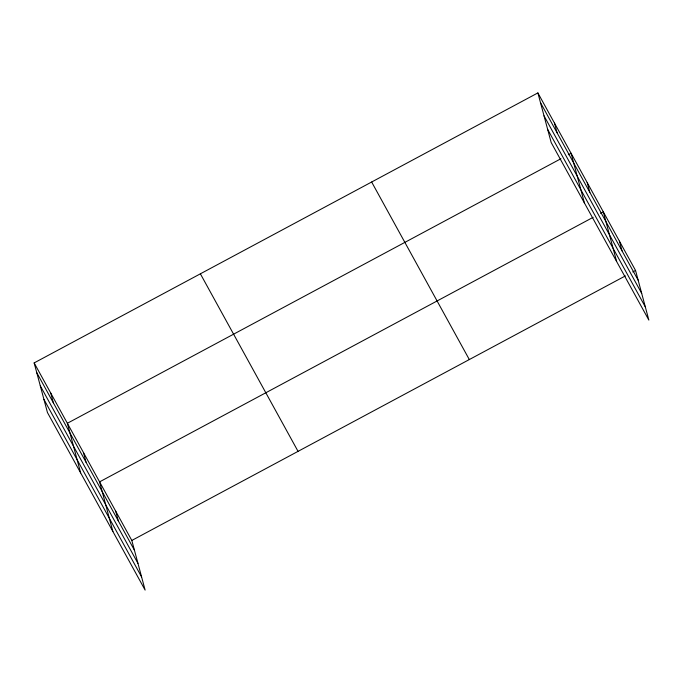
<?xml version="1.0" encoding="UTF-8"?>
<svg xmlns="http://www.w3.org/2000/svg" width="683" height="683" viewBox="0 0 683 683"><rect width="100%" height="100%" fill="white"/><g stroke="black" fill="none" stroke-linecap="round" stroke-linejoin="round"><path stroke-width="1.02" d="M34.15 362.912L131.819 540.458L145.12 590.086L47.451 412.541L34.15 362.912L537.88 92.914L635.549 270.459L648.85 320.088L551.181 142.542L537.88 92.914M560.931 158.721L67.361 423.281L80.654 472.909M568.316 154.759L571.09 153.274L584.392 202.911M593.16 217.314L99.59 481.865L112.883 531.502M600.553 213.352L603.32 211.867L616.621 261.495M131.819 540.458L625.389 275.898M632.782 271.945L635.549 270.459M540.492 102.646L638.161 280.192M544.018 115.811L641.687 293.357M547.655 129.377L645.324 306.923M371.654 182.011L469.323 359.557M200.384 273.815L298.053 451.361M36.762 372.653L134.431 550.191M40.288 385.818L137.957 563.364M43.925 399.376L141.586 576.922M619.438 241.159L622.042 250.9M587.209 182.574L589.813 192.307M554.485 123.094L557.097 132.835M115.7 511.166L118.313 520.898M83.471 452.573L86.084 462.314M50.755 393.092L53.359 402.833"/></g></svg>
